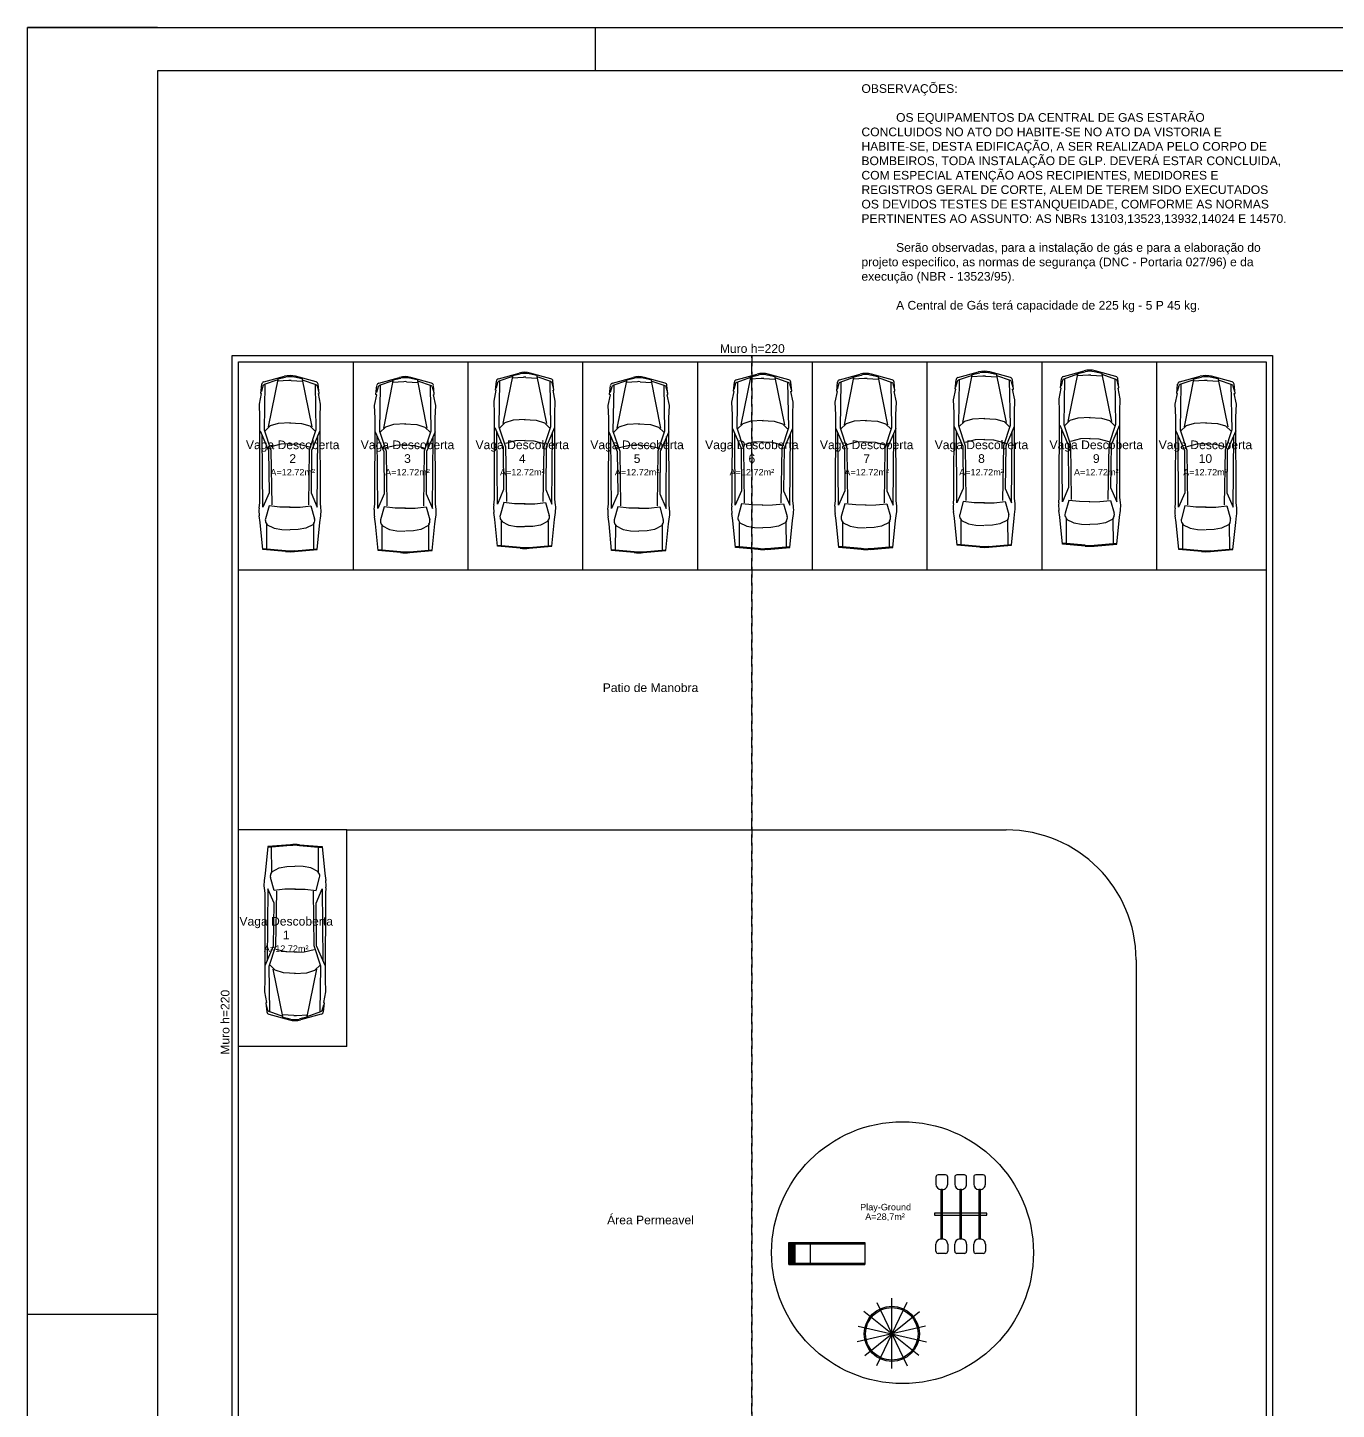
# Model space of a CAD drawing. Extents: x -120 to 1117, y 5 to 675.
# Drawn here: x 5 to 35.21, y 161.31 to 193.2 of the extents above; entities that cross this region are included whole.
import ezdxf
from ezdxf.enums import TextEntityAlignment as Align

# ---------------------------------------------------------------- set-up
doc = ezdxf.new("R2010")
doc.units = 0
doc.header["$MEASUREMENT"] = 0
doc.linetypes.add('HIDDEN', pattern=[0.375, 0.25, -0.125])
doc.layers.get('0').update_dxf_attribs({"linetype": 'CONTINUOUS'})
for name, color, linetype in [('carimbo', 4, 'CONTINUOUS'), ('LINVISTA', 4, 'CONTINUOUS'), ('moveis', 253, 'CONTINUOUS'), ('muro', 6, 'CONTINUOUS'), ('piso', 4, 'CONTINUOUS'), ('projecao', 4, 'HIDDEN'), ('texto', 7, 'CONTINUOUS')]:
    doc.layers.add(name, color=color, linetype=linetype)
doc.styles.get("Standard").update_dxf_attribs({"font": 'arial.ttf'})

# ---------------------------------------------------------------- blocks, each defined once
blk = doc.blocks.new('A1')
for p, q in [((30, 594), (0, 594)), ((131, 594), (131, 584)), ((30, 297), (0, 297))]:
    blk.add_line(p, q)
blk.add_lwpolyline([(841, 0), (0, 0), (0, 594), (841, 594)], close=True)
at = {"color": 2}
blk.add_lwpolyline([(831, 10), (831, 584), (30, 584), (30, 10), (831, 10)], dxfattribs=at)

msp = doc.modelspace()

# ---------------------------------------------------------------- linework, layer by layer
at = {"color": 253}
msp.add_lwpolyline([(9.719, 140.324), (9.719, 185.634), (33.739, 185.634), (33.739, 140.324)], close=True, dxfattribs=at)
at = {"layer": 'LINVISTA', "color": 253}
msp.add_circle((25.197, 164.929), 3.022, dxfattribs=at)
at = {"layer": 'moveis'}
for p, q in [((28.909, 185.148), (29.387, 185.279)), ((30.123, 185.148), (29.645, 185.279)), ((10.384, 184.759), (10.405, 184.97)), ((10.45, 185.023), (10.928, 185.154)), ((10.775, 185.073), (10.458, 184.963)), ((10.478, 184.965), (10.461, 183.916)), ((10.781, 185.116), (10.553, 183.986)), ((11.027, 185.054), (10.766, 185.038)), ((10.777, 185.095), (10.954, 185.133)), ((11.087, 185.054), (11.347, 185.038)), ((11.336, 185.095), (11.159, 185.133)), ((11.663, 185.023), (11.186, 185.154)), ((11.332, 185.116), (11.56, 183.986)), ((11.339, 185.073), (11.655, 184.963)), ((11.635, 184.965), (11.652, 183.916)), ((11.729, 184.759), (11.708, 184.97)), ((13.108, 184.997), (13.586, 185.128)), ((13.433, 185.048), (13.116, 184.938)), ((13.44, 185.091), (13.212, 183.96)), ((13.685, 185.029), (13.425, 185.013)), ((13.436, 185.07), (13.613, 185.108)), ((13.745, 185.029), (14.006, 185.013)), ((13.994, 185.07), (13.817, 185.108)), ((14.322, 184.997), (13.844, 185.128)), ((13.991, 185.091), (14.218, 183.96)), ((13.997, 185.048), (14.314, 184.938)), ((15.801, 184.834), (15.823, 185.045)), ((15.849, 185.01), (15.813, 184.877)), ((15.867, 185.098), (16.345, 185.229)), ((16.192, 185.148), (15.875, 185.038)), ((15.895, 185.04), (15.879, 183.991)), ((16.199, 185.191), (15.971, 184.061)), ((16.444, 185.129), (16.183, 185.113)), ((16.195, 185.17), (16.372, 185.208)), ((16.504, 185.129), (16.765, 185.113)), ((16.753, 185.17), (16.576, 185.208)), ((17.081, 185.098), (16.603, 185.229)), ((16.749, 185.191), (16.977, 184.061)), ((16.756, 185.148), (17.073, 185.038)), ((17.053, 185.04), (17.069, 183.991)), ((17.099, 185.01), (17.135, 184.877)), ((17.147, 184.834), (17.125, 185.045)), ((18.501, 184.997), (18.979, 185.128)), ((18.825, 185.048), (18.509, 184.938)), ((18.832, 185.091), (18.604, 183.96)), ((19.077, 185.029), (18.817, 185.013)), ((18.828, 185.07), (19.005, 185.108)), ((19.138, 185.029), (19.398, 185.013)), ((19.387, 185.07), (19.21, 185.108)), ((19.714, 184.997), (19.237, 185.128)), ((19.383, 185.091), (19.611, 183.96)), ((19.39, 185.048), (19.706, 184.938)), ((21.294, 184.809), (21.315, 185.02)), ((21.342, 184.985), (21.305, 184.852)), ((21.36, 185.073), (21.838, 185.204)), ((21.685, 185.123), (21.368, 185.013)), ((21.388, 185.015), (21.372, 183.966)), ((21.691, 185.166), (21.464, 184.036)), ((21.937, 185.104), (21.676, 185.088)), ((21.688, 185.145), (21.865, 185.183)), ((21.997, 185.104), (22.257, 185.088)), ((22.246, 185.145), (22.069, 185.183)), ((22.574, 185.073), (22.096, 185.204)), ((22.242, 185.166), (22.47, 184.036)), ((22.249, 185.123), (22.566, 185.013)), ((22.545, 185.015), (22.562, 183.966)), ((22.591, 184.985), (22.628, 184.852)), ((22.64, 184.809), (22.618, 185.02)), ((23.677, 184.809), (23.698, 185.02)), ((23.725, 184.985), (23.688, 184.852)), ((23.743, 185.073), (24.22, 185.204)), ((24.067, 185.123), (23.751, 185.013)), ((23.771, 185.015), (23.754, 183.966)), ((24.074, 185.166), (23.846, 184.036)), ((24.319, 185.104), (24.059, 185.088)), ((24.07, 185.145), (24.247, 185.183)), ((24.379, 185.104), (24.64, 185.088)), ((24.629, 185.145), (24.452, 185.183)), ((24.956, 185.073), (24.478, 185.204)), ((24.625, 185.166), (24.853, 184.036)), ((24.631, 185.123), (24.948, 185.013)), ((24.928, 185.015), (24.945, 183.966)), ((24.974, 184.985), (25.011, 184.852)), ((25.022, 184.809), (25.001, 185.02)), ((26.41, 184.859), (26.432, 185.07)), ((26.459, 185.035), (26.422, 184.902)), ((26.476, 185.123), (26.954, 185.254)), ((26.801, 185.173), (26.484, 185.063)), ((26.505, 185.065), (26.488, 184.016)), ((26.808, 185.216), (26.58, 184.086)), ((27.053, 185.154), (26.793, 185.138)), ((26.804, 185.195), (26.981, 185.233)), ((27.113, 185.154), (27.374, 185.138)), ((27.362, 185.195), (27.185, 185.233)), ((27.69, 185.123), (27.212, 185.254)), ((27.359, 185.216), (27.586, 184.086)), ((27.365, 185.173), (27.682, 185.063)), ((27.662, 185.065), (27.678, 184.016)), ((27.708, 185.035), (27.745, 184.902)), ((27.756, 184.859), (27.735, 185.07)), ((28.843, 184.884), (28.865, 185.095)), ((28.892, 185.061), (28.855, 184.927)), ((29.234, 185.199), (28.917, 185.088)), ((28.938, 185.09), (28.921, 184.041)), ((29.241, 185.241), (29.013, 184.111)), ((29.486, 185.179), (29.225, 185.163)), ((29.237, 185.22), (29.414, 185.258)), ((29.546, 185.179), (29.807, 185.163)), ((29.795, 185.22), (29.618, 185.258)), ((29.792, 185.241), (30.019, 184.111)), ((29.798, 185.199), (30.115, 185.088)), ((30.095, 185.09), (30.111, 184.041)), ((30.141, 185.061), (30.177, 184.927)), ((30.189, 184.884), (30.167, 185.095)), ((31.527, 184.759), (31.548, 184.97)), ((31.593, 185.023), (32.071, 185.154)), ((31.918, 185.073), (31.601, 184.963)), ((31.621, 184.965), (31.605, 183.916)), ((31.924, 185.116), (31.697, 183.986)), ((32.17, 185.054), (31.909, 185.038)), ((31.921, 185.095), (32.098, 185.133)), ((32.23, 185.054), (32.49, 185.038)), ((32.479, 185.095), (32.302, 185.133)), ((32.807, 185.023), (32.329, 185.154)), ((32.475, 185.116), (32.703, 183.986)), ((32.482, 185.073), (32.799, 184.963)), ((32.778, 184.965), (32.795, 183.916)), ((32.873, 184.759), (32.851, 184.97)), ((10.35, 184.507), (10.401, 184.754)), ((10.401, 184.754), (10.384, 184.759)), ((10.432, 184.935), (10.395, 184.802)), ((11.681, 184.935), (11.718, 184.802)), ((11.712, 184.754), (11.729, 184.759)), ((11.763, 184.507), (11.712, 184.754)), ((13.008, 184.481), (13.06, 184.729)), ((13.042, 184.733), (13.064, 184.945)), ((13.06, 184.729), (13.042, 184.733)), ((13.091, 184.91), (13.054, 184.777)), ((13.137, 184.94), (13.12, 183.89)), ((14.294, 184.94), (14.31, 183.89)), ((14.34, 184.91), (14.377, 184.777)), ((14.388, 184.733), (14.367, 184.945)), ((14.37, 184.729), (14.388, 184.733)), ((14.422, 184.481), (14.37, 184.729)), ((15.767, 184.582), (15.819, 184.83)), ((15.819, 184.83), (15.801, 184.834)), ((17.129, 184.83), (17.147, 184.834)), ((17.181, 184.582), (17.129, 184.83)), ((18.401, 184.481), (18.452, 184.729)), ((18.435, 184.733), (18.456, 184.945)), ((18.452, 184.729), (18.435, 184.733)), ((18.483, 184.91), (18.446, 184.777)), ((18.529, 184.94), (18.512, 183.89)), ((19.686, 184.94), (19.703, 183.89)), ((19.732, 184.91), (19.769, 184.777)), ((19.78, 184.733), (19.759, 184.945)), ((19.763, 184.729), (19.78, 184.733)), ((19.814, 184.481), (19.763, 184.729)), ((21.26, 184.557), (21.311, 184.804)), ((21.311, 184.804), (21.294, 184.809)), ((22.622, 184.804), (22.64, 184.809)), ((22.674, 184.557), (22.622, 184.804)), ((23.643, 184.557), (23.694, 184.804)), ((23.694, 184.804), (23.677, 184.809)), ((25.005, 184.804), (25.022, 184.809)), ((25.056, 184.557), (25.005, 184.804)), ((26.376, 184.607), (26.428, 184.855)), ((26.428, 184.855), (26.41, 184.859)), ((27.739, 184.855), (27.756, 184.859)), ((27.79, 184.607), (27.739, 184.855)), ((28.809, 184.632), (28.861, 184.88)), ((28.821, 184.339), (28.809, 184.632)), ((28.861, 184.88), (28.843, 184.884)), ((30.171, 184.88), (30.189, 184.884)), ((30.223, 184.632), (30.171, 184.88)), ((30.211, 184.339), (30.223, 184.632)), ((31.493, 184.507), (31.544, 184.754)), ((31.544, 184.754), (31.527, 184.759)), ((31.575, 184.935), (31.538, 184.802)), ((32.824, 184.935), (32.861, 184.802)), ((32.855, 184.754), (32.873, 184.759)), ((32.907, 184.507), (32.855, 184.754)), ((10.362, 184.214), (10.35, 184.507)), ((11.751, 184.214), (11.763, 184.507)), ((13.021, 184.189), (13.008, 184.481)), ((14.41, 184.189), (14.422, 184.481)), ((15.779, 184.289), (15.767, 184.582)), ((17.169, 184.289), (17.181, 184.582)), ((18.413, 184.189), (18.401, 184.481)), ((19.802, 184.189), (19.814, 184.481)), ((21.272, 184.264), (21.26, 184.557)), ((22.661, 184.264), (22.674, 184.557)), ((23.655, 184.264), (23.643, 184.557)), ((25.044, 184.264), (25.056, 184.557)), ((26.389, 184.314), (26.376, 184.607)), ((26.383, 182.34), (26.389, 184.314)), ((27.778, 184.314), (27.79, 184.607)), ((27.783, 182.34), (27.778, 184.314)), ((28.816, 182.365), (28.821, 184.339)), ((30.216, 182.365), (30.211, 184.339)), ((31.505, 184.214), (31.493, 184.507)), ((32.894, 184.214), (32.907, 184.507)), ((10.357, 182.24), (10.362, 184.214)), ((10.6, 184.007), (10.473, 183.884)), ((10.787, 184.065), (10.6, 184.007)), ((11.07, 184.081), (10.787, 184.065)), ((11.044, 184.081), (11.326, 184.065)), ((11.326, 184.065), (11.513, 184.007)), ((11.513, 184.007), (11.64, 183.884)), ((11.757, 182.24), (11.751, 184.214)), ((13.015, 182.214), (13.021, 184.189)), ((13.446, 184.04), (13.259, 183.982)), ((13.728, 184.056), (13.446, 184.04)), ((13.702, 184.056), (13.985, 184.04)), ((13.985, 184.04), (14.172, 183.982)), ((14.415, 182.214), (14.41, 184.189)), ((15.774, 182.315), (15.779, 184.289)), ((15.879, 183.991), (16.033, 183.522)), ((16.017, 184.082), (15.89, 183.959)), ((16.205, 184.141), (16.017, 184.082)), ((16.487, 184.156), (16.205, 184.141)), ((16.461, 184.156), (16.743, 184.141)), ((16.743, 184.141), (16.931, 184.082)), ((17.069, 183.991), (16.915, 183.522)), ((16.931, 184.082), (17.058, 183.959)), ((17.174, 182.315), (17.169, 184.289)), ((18.408, 182.214), (18.413, 184.189)), ((18.838, 184.04), (18.651, 183.982)), ((19.121, 184.056), (18.838, 184.04)), ((19.095, 184.056), (19.377, 184.04)), ((19.377, 184.04), (19.564, 183.982)), ((19.808, 182.214), (19.802, 184.189)), ((21.267, 182.29), (21.272, 184.264)), ((21.51, 184.057), (21.383, 183.934)), ((21.697, 184.116), (21.51, 184.057)), ((21.98, 184.131), (21.697, 184.116)), ((21.954, 184.131), (22.236, 184.116)), ((22.236, 184.116), (22.423, 184.057)), ((22.423, 184.057), (22.55, 183.934)), ((22.667, 182.29), (22.661, 184.264)), ((23.649, 182.29), (23.655, 184.264)), ((23.893, 184.057), (23.766, 183.934)), ((24.08, 184.116), (23.893, 184.057)), ((24.362, 184.131), (24.08, 184.116)), ((24.336, 184.131), (24.619, 184.116)), ((24.619, 184.116), (24.806, 184.057)), ((24.806, 184.057), (24.933, 183.934)), ((25.049, 182.29), (25.044, 184.264)), ((26.392, 183.997), (26.589, 183.545)), ((26.488, 184.016), (26.642, 183.547)), ((26.627, 184.107), (26.5, 183.984)), ((26.814, 184.166), (26.627, 184.107)), ((27.096, 184.181), (26.814, 184.166)), ((27.07, 184.181), (27.353, 184.166)), ((27.353, 184.166), (27.54, 184.107)), ((27.678, 184.016), (27.524, 183.547)), ((27.54, 184.107), (27.667, 183.984)), ((27.775, 183.997), (27.578, 183.545)), ((28.825, 184.022), (29.022, 183.57)), ((28.921, 184.041), (29.075, 183.572)), ((29.059, 184.132), (28.933, 184.009)), ((29.247, 184.191), (29.059, 184.132)), ((29.529, 184.206), (29.247, 184.191)), ((29.503, 184.206), (29.786, 184.191)), ((29.786, 184.191), (29.973, 184.132)), ((30.111, 184.041), (29.957, 183.572)), ((29.973, 184.132), (30.1, 184.009)), ((30.208, 184.022), (30.011, 183.57)), ((31.5, 182.24), (31.505, 184.214)), ((31.743, 184.007), (31.616, 183.884)), ((31.93, 184.065), (31.743, 184.007)), ((32.213, 184.081), (31.93, 184.065)), ((32.187, 184.081), (32.469, 184.065)), ((32.469, 184.065), (32.656, 184.007)), ((32.656, 184.007), (32.783, 183.884)), ((32.9, 182.24), (32.894, 184.214)), ((10.365, 183.897), (10.562, 183.444)), ((10.427, 182.131), (10.413, 183.787)), ((10.461, 183.916), (10.616, 183.447)), ((11.652, 183.916), (11.498, 183.447)), ((11.748, 183.897), (11.551, 183.444)), ((11.686, 182.131), (11.7, 183.787)), ((13.024, 183.872), (13.221, 183.419)), ((13.086, 182.106), (13.072, 183.762)), ((13.12, 183.89), (13.274, 183.422)), ((13.259, 183.982), (13.132, 183.859)), ((14.31, 183.89), (14.156, 183.422)), ((14.172, 183.982), (14.299, 183.859)), ((14.407, 183.872), (14.21, 183.419)), ((14.345, 182.106), (14.359, 183.762)), ((15.782, 183.972), (15.98, 183.52)), ((15.845, 182.206), (15.83, 183.862)), ((17.166, 183.972), (16.968, 183.52)), ((17.103, 182.206), (17.118, 183.862)), ((18.416, 183.872), (18.613, 183.419)), ((18.478, 182.106), (18.464, 183.762)), ((18.512, 183.89), (18.667, 183.422)), ((18.651, 183.982), (18.524, 183.859)), ((19.703, 183.89), (19.549, 183.422)), ((19.564, 183.982), (19.691, 183.859)), ((19.799, 183.872), (19.602, 183.419)), ((19.737, 182.106), (19.751, 183.762)), ((21.275, 183.947), (21.472, 183.495)), ((21.337, 182.181), (21.323, 183.837)), ((21.372, 183.966), (21.526, 183.497)), ((22.562, 183.966), (22.408, 183.497)), ((22.658, 183.947), (22.461, 183.495)), ((22.596, 182.181), (22.61, 183.837)), ((23.658, 183.947), (23.855, 183.495)), ((23.72, 182.181), (23.706, 183.837)), ((23.754, 183.966), (23.908, 183.497)), ((24.945, 183.966), (24.79, 183.497)), ((25.041, 183.947), (24.844, 183.495)), ((24.979, 182.181), (24.993, 183.837)), ((26.454, 182.231), (26.44, 183.887)), ((26.871, 183.686), (26.641, 183.625)), ((27.094, 183.695), (26.871, 183.686)), ((27.073, 183.695), (27.296, 183.686)), ((27.296, 183.686), (27.525, 183.625)), ((27.713, 182.231), (27.727, 183.887)), ((28.887, 182.256), (28.873, 183.912)), ((29.304, 183.711), (29.074, 183.65)), ((29.527, 183.72), (29.304, 183.711)), ((29.506, 183.72), (29.729, 183.711)), ((29.729, 183.711), (29.958, 183.65)), ((30.146, 182.256), (30.16, 183.912)), ((31.508, 183.897), (31.705, 183.444)), ((31.57, 182.131), (31.556, 183.787)), ((31.605, 183.916), (31.759, 183.447)), ((32.795, 183.916), (32.641, 183.447)), ((32.891, 183.897), (32.694, 183.444)), ((32.829, 182.131), (32.843, 183.787)), ((10.562, 183.444), (10.572, 182.463)), ((10.844, 183.586), (10.615, 183.525)), ((10.616, 183.447), (10.634, 182.186)), ((11.067, 183.594), (10.844, 183.586)), ((11.046, 183.594), (11.269, 183.586)), ((11.269, 183.586), (11.499, 183.525)), ((11.498, 183.447), (11.48, 182.186)), ((11.551, 183.444), (11.542, 182.463)), ((13.221, 183.419), (13.23, 182.438)), ((13.503, 183.56), (13.273, 183.5)), ((13.274, 183.422), (13.292, 182.161)), ((13.726, 183.569), (13.503, 183.56)), ((13.705, 183.569), (13.928, 183.56)), ((13.928, 183.56), (14.157, 183.5)), ((14.156, 183.422), (14.138, 182.161)), ((14.21, 183.419), (14.2, 182.438)), ((15.98, 183.52), (15.989, 182.538)), ((16.262, 183.661), (16.032, 183.6)), ((16.033, 183.522), (16.051, 182.262)), ((16.484, 183.67), (16.262, 183.661)), ((16.464, 183.67), (16.686, 183.661)), ((16.686, 183.661), (16.916, 183.6)), ((16.915, 183.522), (16.897, 182.262)), ((16.968, 183.52), (16.959, 182.538)), ((18.613, 183.419), (18.623, 182.438)), ((18.895, 183.56), (18.666, 183.5)), ((18.667, 183.422), (18.685, 182.161)), ((19.118, 183.569), (18.895, 183.56)), ((19.097, 183.569), (19.32, 183.56)), ((19.32, 183.56), (19.55, 183.5)), ((19.549, 183.422), (19.531, 182.161)), ((19.602, 183.419), (19.592, 182.438)), ((21.472, 183.495), (21.482, 182.513)), ((21.754, 183.636), (21.525, 183.575)), ((21.526, 183.497), (21.544, 182.236)), ((21.977, 183.645), (21.754, 183.636)), ((21.956, 183.645), (22.179, 183.636)), ((22.179, 183.636), (22.409, 183.575)), ((22.408, 183.497), (22.39, 182.236)), ((22.461, 183.495), (22.452, 182.513)), ((23.855, 183.495), (23.864, 182.513)), ((24.137, 183.636), (23.907, 183.575)), ((23.908, 183.497), (23.926, 182.236)), ((24.36, 183.645), (24.137, 183.636)), ((24.339, 183.645), (24.562, 183.636)), ((24.562, 183.636), (24.791, 183.575)), ((24.79, 183.497), (24.772, 182.236)), ((24.844, 183.495), (24.834, 182.513)), ((26.589, 183.545), (26.598, 182.563)), ((26.642, 183.547), (26.66, 182.287)), ((27.524, 183.547), (27.506, 182.287)), ((27.578, 183.545), (27.568, 182.563)), ((29.022, 183.57), (29.031, 182.588)), ((29.075, 183.572), (29.093, 182.312)), ((29.957, 183.572), (29.939, 182.312)), ((30.011, 183.57), (30.001, 182.588)), ((31.705, 183.444), (31.715, 182.463)), ((31.987, 183.586), (31.758, 183.525)), ((31.759, 183.447), (31.777, 182.186)), ((32.21, 183.594), (31.987, 183.586)), ((32.189, 183.594), (32.412, 183.586)), ((32.412, 183.586), (32.642, 183.525)), ((32.641, 183.447), (32.623, 182.186)), ((32.694, 183.444), (32.685, 182.463)), ((10.572, 182.463), (10.427, 182.131)), ((11.542, 182.463), (11.686, 182.131)), ((13.23, 182.438), (13.086, 182.106)), ((14.2, 182.438), (14.345, 182.106)), ((15.989, 182.538), (15.845, 182.206)), ((16.959, 182.538), (17.103, 182.206)), ((18.623, 182.438), (18.478, 182.106)), ((19.592, 182.438), (19.737, 182.106)), ((21.482, 182.513), (21.337, 182.181)), ((22.452, 182.513), (22.596, 182.181)), ((23.864, 182.513), (23.72, 182.181)), ((24.834, 182.513), (24.979, 182.181)), ((26.598, 182.563), (26.454, 182.231)), ((27.568, 182.563), (27.713, 182.231)), ((29.031, 182.588), (28.887, 182.256)), ((30.001, 182.588), (30.146, 182.256)), ((31.715, 182.463), (31.57, 182.131)), ((32.685, 182.463), (32.829, 182.131)), ((10.344, 182.108), (10.357, 182.24)), ((10.573, 182.164), (10.49, 181.866)), ((10.825, 182.136), (10.573, 182.164)), ((11.064, 182.133), (10.825, 182.136)), ((11.049, 182.133), (11.288, 182.136)), ((11.288, 182.136), (11.54, 182.164)), ((11.54, 182.164), (11.623, 181.866)), ((11.77, 182.108), (11.757, 182.24)), ((13.002, 182.083), (13.015, 182.214)), ((13.231, 182.139), (13.149, 181.841)), ((13.484, 182.111), (13.231, 182.139)), ((13.723, 182.108), (13.484, 182.111)), ((13.707, 182.108), (13.947, 182.111)), ((13.947, 182.111), (14.199, 182.139)), ((14.199, 182.139), (14.282, 181.841)), ((14.428, 182.083), (14.415, 182.214)), ((15.761, 182.183), (15.774, 182.315)), ((15.99, 182.239), (15.908, 181.941)), ((16.242, 182.212), (15.99, 182.239)), ((16.482, 182.209), (16.242, 182.212)), ((16.466, 182.209), (16.706, 182.212)), ((16.706, 182.212), (16.958, 182.239)), ((16.958, 182.239), (17.04, 181.941)), ((17.187, 182.183), (17.174, 182.315)), ((18.395, 182.083), (18.408, 182.214)), ((18.624, 182.139), (18.541, 181.841)), ((18.876, 182.111), (18.624, 182.139)), ((19.115, 182.108), (18.876, 182.111)), ((19.1, 182.108), (19.339, 182.111)), ((19.339, 182.111), (19.591, 182.139)), ((19.591, 182.139), (19.674, 181.841)), ((19.821, 182.083), (19.808, 182.214)), ((21.254, 182.158), (21.267, 182.29)), ((21.483, 182.214), (21.4, 181.916)), ((21.735, 182.186), (21.483, 182.214)), ((21.975, 182.183), (21.735, 182.186)), ((21.959, 182.183), (22.198, 182.186)), ((22.198, 182.186), (22.451, 182.214)), ((22.451, 182.214), (22.533, 181.916)), ((22.68, 182.158), (22.667, 182.29)), ((23.636, 182.158), (23.649, 182.29)), ((23.866, 182.214), (23.783, 181.916)), ((24.118, 182.186), (23.866, 182.214)), ((24.357, 182.183), (24.118, 182.186)), ((24.342, 182.183), (24.581, 182.186)), ((24.581, 182.186), (24.833, 182.214)), ((24.833, 182.214), (24.916, 181.916)), ((25.062, 182.158), (25.049, 182.29)), ((26.37, 182.208), (26.383, 182.34)), ((26.599, 182.264), (26.517, 181.966)), ((26.852, 182.237), (26.599, 182.264)), ((27.091, 182.234), (26.852, 182.237)), ((27.075, 182.234), (27.315, 182.237)), ((27.315, 182.237), (27.567, 182.264)), ((27.567, 182.264), (27.65, 181.966)), ((27.796, 182.208), (27.783, 182.34)), ((28.803, 182.234), (28.816, 182.365)), ((29.032, 182.289), (28.95, 181.992)), ((29.284, 182.262), (29.032, 182.289)), ((29.524, 182.259), (29.284, 182.262)), ((29.508, 182.259), (29.748, 182.262)), ((29.748, 182.262), (30, 182.289)), ((30, 182.289), (30.083, 181.992)), ((30.229, 182.234), (30.216, 182.365)), ((31.487, 182.108), (31.5, 182.24)), ((31.716, 182.164), (31.633, 181.866)), ((31.968, 182.136), (31.716, 182.164)), ((32.208, 182.133), (31.968, 182.136)), ((32.192, 182.133), (32.431, 182.136)), ((32.431, 182.136), (32.684, 182.164)), ((32.684, 182.164), (32.766, 181.866)), ((32.913, 182.108), (32.9, 182.24)), ((10.37, 181.777), (10.347, 181.934)), ((10.431, 181.155), (10.37, 181.777)), ((10.506, 181.766), (10.533, 181.725)), ((11.607, 181.766), (11.58, 181.725)), ((11.682, 181.155), (11.744, 181.777)), ((11.744, 181.777), (11.766, 181.934)), ((13.028, 181.752), (13.006, 181.909)), ((14.402, 181.752), (14.424, 181.909)), ((15.787, 181.852), (15.765, 182.009)), ((15.849, 181.231), (15.787, 181.852)), ((15.924, 181.841), (15.951, 181.8)), ((15.935, 181.808), (15.933, 181.245)), ((15.935, 181.808), (16.111, 181.721)), ((17.013, 181.808), (16.837, 181.721)), ((17.024, 181.841), (16.997, 181.8)), ((17.013, 181.808), (17.015, 181.245)), ((17.099, 181.231), (17.161, 181.852)), ((17.161, 181.852), (17.183, 182.009)), ((18.421, 181.752), (18.398, 181.909)), ((19.795, 181.752), (19.817, 181.909)), ((21.28, 181.827), (21.258, 181.984)), ((21.341, 181.205), (21.28, 181.827)), ((21.416, 181.816), (21.444, 181.775)), ((21.427, 181.783), (21.425, 181.22)), ((21.427, 181.783), (21.604, 181.696)), ((22.506, 181.783), (22.33, 181.696)), ((22.517, 181.816), (22.49, 181.775)), ((22.506, 181.783), (22.508, 181.22)), ((22.592, 181.205), (22.654, 181.827)), ((22.654, 181.827), (22.676, 181.984)), ((23.662, 181.827), (23.64, 181.984)), ((23.724, 181.205), (23.662, 181.827)), ((23.799, 181.816), (23.826, 181.775)), ((23.81, 181.783), (23.808, 181.22)), ((23.81, 181.783), (23.986, 181.696)), ((24.889, 181.783), (24.713, 181.696)), ((24.9, 181.816), (24.873, 181.775)), ((24.889, 181.783), (24.891, 181.22)), ((24.975, 181.205), (25.036, 181.827)), ((25.036, 181.827), (25.059, 181.984)), ((26.396, 181.877), (26.374, 182.034)), ((26.458, 181.256), (26.396, 181.877)), ((26.533, 181.866), (26.56, 181.825)), ((26.544, 181.833), (26.542, 181.27)), ((26.544, 181.833), (26.72, 181.746)), ((27.623, 181.833), (27.446, 181.746)), ((27.634, 181.866), (27.606, 181.825)), ((27.623, 181.833), (27.625, 181.27)), ((27.709, 181.256), (27.77, 181.877)), ((27.77, 181.877), (27.792, 182.034)), ((28.829, 181.903), (28.807, 182.059)), ((28.891, 181.281), (28.829, 181.903)), ((28.966, 181.891), (28.993, 181.851)), ((28.977, 181.859), (28.975, 181.296)), ((28.977, 181.859), (29.153, 181.771)), ((29.153, 181.771), (29.325, 181.741)), ((29.879, 181.771), (29.707, 181.741)), ((30.055, 181.859), (29.879, 181.771)), ((30.067, 181.891), (30.039, 181.851)), ((30.055, 181.859), (30.058, 181.296)), ((30.142, 181.281), (30.203, 181.903)), ((30.203, 181.903), (30.225, 182.059)), ((31.513, 181.777), (31.491, 181.934)), ((31.574, 181.155), (31.513, 181.777)), ((31.649, 181.766), (31.677, 181.725)), ((32.75, 181.766), (32.723, 181.725)), ((32.825, 181.155), (32.887, 181.777)), ((32.887, 181.777), (32.909, 181.934)), ((10.517, 181.733), (10.515, 181.17)), ((10.517, 181.733), (10.693, 181.646)), ((10.693, 181.646), (10.866, 181.616)), ((10.866, 181.616), (11.051, 181.608)), ((11.247, 181.616), (11.062, 181.608)), ((11.42, 181.646), (11.247, 181.616)), ((11.596, 181.733), (11.42, 181.646)), ((11.596, 181.733), (11.598, 181.17)), ((13.09, 181.13), (13.028, 181.752)), ((13.165, 181.741), (13.192, 181.7)), ((13.176, 181.708), (13.174, 181.145)), ((13.176, 181.708), (13.352, 181.62)), ((13.352, 181.62), (13.524, 181.591)), ((13.524, 181.591), (13.709, 181.583)), ((13.906, 181.591), (13.721, 181.583)), ((14.078, 181.62), (13.906, 181.591)), ((14.255, 181.708), (14.078, 181.62)), ((14.266, 181.741), (14.238, 181.7)), ((14.255, 181.708), (14.257, 181.145)), ((14.341, 181.13), (14.402, 181.752)), ((16.111, 181.721), (16.283, 181.691)), ((16.283, 181.691), (16.468, 181.684)), ((16.665, 181.691), (16.48, 181.684)), ((16.837, 181.721), (16.665, 181.691)), ((18.482, 181.13), (18.421, 181.752)), ((18.557, 181.741), (18.584, 181.7)), ((18.568, 181.708), (18.566, 181.145)), ((18.568, 181.708), (18.744, 181.62)), ((18.744, 181.62), (18.917, 181.591)), ((18.917, 181.591), (19.102, 181.583)), ((19.298, 181.591), (19.113, 181.583)), ((19.471, 181.62), (19.298, 181.591)), ((19.647, 181.708), (19.471, 181.62)), ((19.658, 181.741), (19.631, 181.7)), ((19.647, 181.708), (19.649, 181.145)), ((19.733, 181.13), (19.795, 181.752)), ((21.604, 181.696), (21.776, 181.666)), ((21.776, 181.666), (21.961, 181.658)), ((22.158, 181.666), (21.973, 181.658)), ((22.33, 181.696), (22.158, 181.666)), ((23.986, 181.696), (24.159, 181.666)), ((24.159, 181.666), (24.344, 181.658)), ((24.54, 181.666), (24.355, 181.658)), ((24.713, 181.696), (24.54, 181.666)), ((26.72, 181.746), (26.892, 181.716)), ((26.892, 181.716), (27.077, 181.709)), ((27.274, 181.716), (27.089, 181.709)), ((27.446, 181.746), (27.274, 181.716)), ((29.325, 181.741), (29.51, 181.734)), ((29.707, 181.741), (29.522, 181.734)), ((31.66, 181.733), (31.658, 181.17)), ((31.66, 181.733), (31.837, 181.646)), ((31.837, 181.646), (32.009, 181.616)), ((32.009, 181.616), (32.194, 181.608)), ((32.391, 181.616), (32.206, 181.608)), ((32.563, 181.646), (32.391, 181.616)), ((32.739, 181.733), (32.563, 181.646)), ((32.739, 181.733), (32.741, 181.17)), ((10.952, 181.11), (10.431, 181.155)), ((10.952, 181.129), (10.432, 181.174)), ((11.162, 181.129), (11.681, 181.174)), ((11.162, 181.11), (11.682, 181.155)), ((13.61, 181.085), (13.09, 181.13)), ((13.61, 181.104), (13.091, 181.149)), ((13.82, 181.104), (14.34, 181.149)), ((13.82, 181.085), (14.341, 181.13)), ((16.369, 181.186), (15.849, 181.231)), ((16.369, 181.204), (15.85, 181.249)), ((16.579, 181.204), (17.098, 181.249)), ((16.579, 181.186), (17.099, 181.231)), ((19.002, 181.085), (18.482, 181.13)), ((19.002, 181.104), (18.483, 181.149)), ((19.213, 181.104), (19.732, 181.149)), ((19.213, 181.085), (19.733, 181.13)), ((21.862, 181.16), (21.341, 181.205)), ((21.862, 181.179), (21.342, 181.224)), ((22.072, 181.179), (22.591, 181.224)), ((22.072, 181.16), (22.592, 181.205)), ((24.244, 181.16), (23.724, 181.205)), ((24.244, 181.179), (23.725, 181.224)), ((24.454, 181.179), (24.974, 181.224)), ((24.454, 181.16), (24.975, 181.205)), ((26.978, 181.211), (26.458, 181.256)), ((26.978, 181.229), (26.459, 181.274)), ((27.188, 181.229), (27.708, 181.274)), ((27.188, 181.211), (27.709, 181.256)), ((29.411, 181.236), (28.891, 181.281)), ((29.411, 181.255), (28.892, 181.3)), ((29.621, 181.255), (30.141, 181.3)), ((29.621, 181.236), (30.142, 181.281)), ((32.095, 181.11), (31.574, 181.155)), ((32.095, 181.129), (31.575, 181.174)), ((32.305, 181.129), (32.824, 181.174)), ((32.305, 181.11), (32.825, 181.155)), ((10.548, 174.299), (10.486, 173.677)), ((11.068, 174.344), (10.548, 174.299)), ((11.068, 174.325), (10.549, 174.28)), ((10.634, 173.721), (10.632, 174.284)), ((11.278, 174.344), (11.798, 174.299)), ((11.278, 174.325), (11.797, 174.28)), ((11.712, 173.721), (11.714, 174.284)), ((11.798, 174.299), (11.86, 173.677)), ((10.634, 173.721), (10.81, 173.809)), ((10.81, 173.809), (10.982, 173.839)), ((10.982, 173.839), (11.167, 173.846)), ((11.364, 173.839), (11.179, 173.846)), ((11.536, 173.809), (11.364, 173.839)), ((11.712, 173.721), (11.536, 173.809)), ((10.486, 173.677), (10.464, 173.521)), ((10.689, 173.29), (10.607, 173.588)), ((10.623, 173.689), (10.65, 173.729)), ((11.657, 173.29), (11.739, 173.588)), ((11.723, 173.689), (11.696, 173.729)), ((11.86, 173.677), (11.882, 173.521)), ((10.46, 173.346), (10.473, 173.215)), ((10.473, 173.215), (10.478, 171.241)), ((10.544, 173.324), (10.529, 171.667)), ((10.688, 172.992), (10.544, 173.324)), ((10.941, 173.318), (10.689, 173.29)), ((10.732, 172.007), (10.75, 173.268)), ((11.181, 173.321), (10.941, 173.318)), ((11.165, 173.321), (11.405, 173.318)), ((11.405, 173.318), (11.657, 173.29)), ((11.614, 172.007), (11.596, 173.268)), ((11.658, 172.992), (11.802, 173.324)), ((11.802, 173.324), (11.817, 171.667)), ((11.873, 173.215), (11.868, 171.241)), ((11.886, 173.346), (11.873, 173.215)), ((10.679, 172.01), (10.688, 172.992)), ((11.667, 172.01), (11.658, 172.992)), ((10.481, 171.557), (10.679, 172.01)), ((10.578, 171.539), (10.732, 172.007)), ((10.961, 171.869), (10.731, 171.929)), ((11.385, 171.869), (11.615, 171.929)), ((11.768, 171.539), (11.614, 172.007)), ((11.865, 171.557), (11.667, 172.01)), ((10.716, 171.448), (10.589, 171.57)), ((11.183, 171.86), (10.961, 171.869)), ((11.163, 171.86), (11.385, 171.869)), ((11.63, 171.448), (11.757, 171.57)), ((10.478, 171.241), (10.466, 170.948)), ((10.594, 170.49), (10.578, 171.539)), ((10.898, 170.339), (10.67, 171.469)), ((10.904, 171.389), (10.716, 171.448)), ((11.186, 171.373), (10.904, 171.389)), ((11.16, 171.373), (11.442, 171.389)), ((11.442, 171.389), (11.63, 171.448)), ((11.448, 170.339), (11.676, 171.469)), ((11.752, 170.49), (11.768, 171.539)), ((11.868, 171.241), (11.88, 170.948)), ((10.466, 170.948), (10.518, 170.7)), ((11.88, 170.948), (11.828, 170.7)), ((10.518, 170.7), (10.5, 170.696)), ((10.5, 170.696), (10.522, 170.485)), ((10.548, 170.519), (10.512, 170.652)), ((11.798, 170.519), (11.834, 170.652)), ((11.846, 170.696), (11.824, 170.485)), ((11.828, 170.7), (11.846, 170.696)), ((10.566, 170.432), (11.044, 170.301)), ((10.891, 170.381), (10.574, 170.492)), ((11.143, 170.4), (10.882, 170.416)), ((10.894, 170.36), (11.071, 170.322)), ((11.203, 170.4), (11.464, 170.416)), ((11.452, 170.36), (11.275, 170.322)), ((11.78, 170.432), (11.302, 170.301)), ((11.455, 170.381), (11.772, 170.492)), ((22.571, 165.163), (24.33, 165.163)), ((22.571, 164.653), (22.571, 165.163)), ((22.571, 165.133), (24.33, 165.133)), ((22.601, 164.683), (22.601, 165.133)), ((22.631, 164.683), (22.631, 165.133)), ((22.661, 164.683), (22.661, 165.133)), ((22.691, 164.683), (22.691, 165.133)), ((22.721, 164.653), (22.721, 165.163)), ((23.071, 164.653), (23.071, 165.163)), ((24.33, 165.163), (24.33, 164.653)), ((22.571, 164.683), (24.33, 164.683)), ((22.571, 164.653), (24.33, 164.653)), ((25.296, 163.776), (24.592, 162.314)), ((24.602, 163.776), (25.306, 162.314)), ((24.949, 162.257), (24.949, 163.878)), ((25.574, 162.557), (24.306, 163.569)), ((24.324, 162.557), (25.592, 163.569)), ((25.728, 163.233), (24.147, 162.873)), ((24.17, 163.233), (25.751, 162.873))]:
    msp.add_line(p, q, dxfattribs=at)
for points in [[(25.967, 166.672), (25.967, 166.508)], [(26.189, 166.722), (26.017, 166.722)], [(26.239, 166.508), (26.239, 166.672)], [(26.403, 166.672), (26.403, 166.508)], [(26.625, 166.722), (26.453, 166.722)], [(26.675, 166.508), (26.675, 166.672)], [(26.839, 166.672), (26.839, 166.508)], [(27.06, 166.722), (26.889, 166.722)], [(27.11, 166.508), (27.11, 166.672)], [(26.087, 166.388), (26.119, 166.388)], [(26.523, 166.388), (26.555, 166.388)], [(26.959, 166.388), (26.99, 166.388)], [(26.087, 165.245), (26.119, 165.245)], [(26.523, 165.245), (26.555, 165.245)], [(26.959, 165.245), (26.99, 165.245)], [(25.967, 164.962), (25.967, 165.125)], [(26.189, 164.912), (26.017, 164.912)], [(26.239, 165.125), (26.239, 164.962)], [(26.403, 164.962), (26.403, 165.125)], [(26.625, 164.912), (26.453, 164.912)], [(26.675, 165.125), (26.675, 164.962)], [(26.839, 164.962), (26.839, 165.125)], [(27.06, 164.912), (26.889, 164.912)], [(27.11, 165.125), (27.11, 164.962)]]:
    msp.add_lwpolyline(points, dxfattribs=at)
for points in [[(26.123, 166.388), (26.083, 166.388), (26.083, 165.245), (26.123, 165.245), (26.123, 166.388)], [(26.559, 166.388), (26.519, 166.388), (26.519, 165.245), (26.559, 165.245), (26.559, 166.388)], [(26.995, 166.388), (26.955, 166.388), (26.955, 165.245), (26.995, 165.245), (26.995, 166.388)], [(27.145, 165.837), (25.933, 165.837), (25.933, 165.797), (27.145, 165.797), (27.145, 165.837)]]:
    msp.add_lwpolyline(points, close=True, dxfattribs=at)
for radius in [0.636, 0.606]:
    msp.add_circle((24.949, 163.056), radius, dxfattribs=at)
for centre, radius, start, end in [((27.083, 184.784), 0.488, 74.6615, 105.3385), ((29.516, 184.809), 0.488, 74.6615, 105.3385), ((29.516, 184.781), 0.488, 77.9052, 102.0948), ((10.466, 184.964), 0.061, 105.3385, 174.1898), ((10.471, 184.924), 0.0406, 109.2106, 164.5138), ((11.057, 184.683), 0.488, 74.6615, 105.3385), ((11.057, 184.656), 0.488, 77.9052, 102.0948), ((11.057, 184.567), 0.488, 86.4735, 93.5265), ((11.642, 184.924), 0.0406, 15.4862, 70.7894), ((11.647, 184.964), 0.061, 5.8102, 74.6615), ((13.124, 184.939), 0.061, 105.3385, 174.1898), ((13.715, 184.658), 0.488, 74.6615, 105.3385), ((13.715, 184.631), 0.488, 77.9052, 102.0948), ((13.715, 184.542), 0.488, 86.4735, 93.5265), ((14.306, 184.939), 0.061, 5.8102, 74.6615), ((15.883, 185.039), 0.061, 105.3385, 174.1898), ((15.889, 185), 0.0406, 109.2106, 164.5138), ((16.474, 184.759), 0.488, 74.6615, 105.3385), ((16.474, 184.731), 0.488, 77.9052, 102.0948), ((16.474, 184.643), 0.488, 86.4735, 93.5265), ((17.059, 185), 0.0406, 15.4862, 70.7894), ((17.065, 185.039), 0.061, 5.8102, 74.6615), ((18.517, 184.939), 0.061, 105.3385, 174.1898), ((19.108, 184.658), 0.488, 74.6615, 105.3385), ((19.108, 184.631), 0.488, 77.9052, 102.0948), ((19.108, 184.542), 0.488, 86.4735, 93.5265), ((19.698, 184.939), 0.061, 5.8102, 74.6615), ((21.376, 185.014), 0.061, 105.3385, 174.1898), ((21.381, 184.974), 0.0406, 109.2106, 164.5138), ((21.967, 184.733), 0.488, 74.6615, 105.3385), ((21.967, 184.706), 0.488, 77.9052, 102.0948), ((21.967, 184.617), 0.488, 86.4735, 93.5265), ((22.552, 184.974), 0.0406, 15.4862, 70.7894), ((22.557, 185.014), 0.061, 5.8102, 74.6615), ((23.759, 185.014), 0.061, 105.3385, 174.1898), ((23.764, 184.974), 0.0406, 109.2106, 164.5138), ((24.349, 184.733), 0.488, 74.6615, 105.3385), ((24.349, 184.706), 0.488, 77.9052, 102.0948), ((24.349, 184.617), 0.488, 86.4735, 93.5265), ((24.935, 184.974), 0.0406, 15.4862, 70.7894), ((24.94, 185.014), 0.061, 5.8102, 74.6615), ((26.492, 185.064), 0.061, 105.3385, 174.1898), ((26.498, 185.025), 0.0406, 109.2106, 164.5138), ((27.083, 184.756), 0.488, 77.9052, 102.0948), ((27.083, 184.668), 0.488, 86.4735, 93.5265), ((27.669, 185.025), 0.0406, 15.4862, 70.7894), ((27.674, 185.064), 0.061, 5.8102, 74.6615), ((28.925, 185.089), 0.061, 105.3385, 174.1898), ((28.931, 185.05), 0.0406, 109.2106, 164.5138), ((29.516, 184.693), 0.488, 86.4735, 93.5265), ((30.101, 185.05), 0.0406, 15.4862, 70.7894), ((30.107, 185.089), 0.061, 5.8102, 74.6615), ((31.609, 184.964), 0.061, 105.3385, 174.1898), ((31.614, 184.924), 0.0406, 109.2106, 164.5138), ((32.2, 184.683), 0.488, 74.6615, 105.3385), ((32.2, 184.656), 0.488, 77.9052, 102.0948), ((32.2, 184.567), 0.488, 86.4735, 93.5265), ((32.785, 184.924), 0.0406, 15.4862, 70.7894), ((32.79, 184.964), 0.061, 5.8102, 74.6615), ((13.13, 184.899), 0.0406, 109.2106, 164.5138), ((14.3, 184.899), 0.0406, 15.4862, 70.7894), ((18.522, 184.899), 0.0406, 109.2106, 164.5138), ((19.693, 184.899), 0.0406, 15.4862, 70.7894), ((11.072, 182.036), 0.732, 174.3743, 188.0716), ((11.042, 182.036), 0.732, 351.9284, 5.6257), ((13.73, 182.011), 0.732, 174.3743, 188.0716), ((13.7, 182.011), 0.732, 351.9284, 5.6257), ((16.489, 182.112), 0.732, 174.3743, 188.0716), ((16.459, 182.112), 0.732, 351.9284, 5.6257), ((19.123, 182.011), 0.732, 174.3743, 188.0716), ((19.092, 182.011), 0.732, 351.9284, 5.6257), ((21.982, 182.087), 0.732, 174.3743, 188.0716), ((21.952, 182.087), 0.732, 351.9284, 5.6257), ((24.364, 182.087), 0.732, 174.3743, 188.0716), ((24.334, 182.087), 0.732, 351.9284, 5.6257), ((27.098, 182.137), 0.732, 174.3743, 188.0716), ((27.068, 182.137), 0.732, 351.9284, 5.6257), ((29.531, 182.162), 0.732, 174.3743, 188.0716), ((29.501, 182.162), 0.732, 351.9284, 5.6257), ((32.215, 182.036), 0.732, 174.3743, 188.0716), ((32.185, 182.036), 0.732, 351.9284, 5.6257), ((10.608, 181.834), 0.122, 164.4694, 213.736), ((11.506, 181.834), 0.122, 326.2641, 15.5306), ((13.266, 181.808), 0.122, 164.4694, 213.736), ((14.164, 181.808), 0.122, 326.2641, 15.5306), ((16.025, 181.909), 0.122, 164.4694, 213.736), ((16.923, 181.909), 0.122, 326.2641, 15.5306), ((18.659, 181.808), 0.122, 164.4694, 213.736), ((19.557, 181.808), 0.122, 326.2641, 15.5306), ((21.518, 181.884), 0.122, 164.4694, 213.736), ((22.416, 181.884), 0.122, 326.2641, 15.5306), ((23.9, 181.884), 0.122, 164.4694, 213.736), ((24.798, 181.884), 0.122, 326.2641, 15.5306), ((26.634, 181.934), 0.122, 164.4694, 213.736), ((27.532, 181.934), 0.122, 326.2641, 15.5306), ((29.067, 181.959), 0.122, 164.4694, 213.736), ((29.965, 181.959), 0.122, 326.2641, 15.5306), ((31.751, 181.834), 0.122, 164.4694, 213.736), ((32.649, 181.834), 0.122, 326.2641, 15.5306), ((11.057, 182.344), 1.219, 265.0592, 274.9408), ((16.474, 182.419), 1.219, 265.0592, 274.9408), ((16.474, 182.4), 1.219, 265.0592, 274.9408), ((21.967, 182.394), 1.219, 265.0592, 274.9408), ((21.967, 182.375), 1.219, 265.0592, 274.9408), ((24.349, 182.394), 1.219, 265.0592, 274.9408), ((24.349, 182.375), 1.219, 265.0592, 274.9408), ((27.083, 182.444), 1.219, 265.0592, 274.9408), ((27.083, 182.425), 1.219, 265.0592, 274.9408), ((29.516, 182.469), 1.219, 265.0592, 274.9408), ((29.516, 182.45), 1.219, 265.0592, 274.9408), ((32.2, 182.344), 1.219, 265.0592, 274.9408), ((11.057, 182.325), 1.219, 265.0592, 274.9408), ((13.715, 182.319), 1.219, 265.0592, 274.9408), ((13.715, 182.3), 1.219, 265.0592, 274.9408), ((19.108, 182.319), 1.219, 265.0592, 274.9408), ((19.108, 182.3), 1.219, 265.0592, 274.9408), ((32.2, 182.325), 1.219, 265.0592, 274.9408), ((11.173, 173.129), 1.219, 85.0592, 94.9408), ((11.173, 173.111), 1.219, 85.0592, 94.9408), ((11.188, 173.418), 0.732, 171.9284, 185.6257), ((10.724, 173.621), 0.122, 146.2641, 195.5306), ((11.622, 173.621), 0.122, 344.4694, 33.736), ((11.158, 173.418), 0.732, 354.3743, 8.0716), ((10.582, 170.491), 0.061, 185.8102, 254.6615), ((10.588, 170.53), 0.0406, 195.4862, 250.7894), ((11.173, 170.771), 0.488, 254.6615, 285.3385), ((11.173, 170.798), 0.488, 257.9052, 282.0948), ((11.173, 170.887), 0.488, 266.4735, 273.5265), ((11.758, 170.53), 0.0406, 289.2106, 344.5138), ((11.764, 170.491), 0.061, 285.3385, 354.1898), ((26.017, 166.672), 0.05, 90, 180), ((26.087, 166.508), 0.12, 180, 270), ((26.119, 166.508), 0.12, 269.9942, 0.0117), ((26.189, 166.672), 0.05, 0, 90), ((26.453, 166.672), 0.05, 90, 180), ((26.523, 166.508), 0.12, 180, 270), ((26.555, 166.508), 0.12, 269.9942, 0.0117), ((26.625, 166.672), 0.05, 0, 90), ((26.889, 166.672), 0.05, 90, 180), ((26.959, 166.508), 0.12, 180, 270), ((26.99, 166.508), 0.12, 269.9942, 0.0117), ((27.06, 166.672), 0.05, 0, 90), ((26.087, 165.125), 0.12, 90, 180), ((26.119, 165.125), 0.12, 359.9883, 90.0059), ((26.523, 165.125), 0.12, 90, 180), ((26.555, 165.125), 0.12, 359.9883, 90.0059), ((26.959, 165.125), 0.12, 90, 180), ((26.99, 165.125), 0.12, 359.9883, 90.0059), ((26.017, 164.962), 0.05, 180, 270), ((26.189, 164.962), 0.05, 270, 0), ((26.453, 164.962), 0.05, 180, 270), ((26.625, 164.962), 0.05, 270, 0), ((26.889, 164.962), 0.05, 180, 270), ((27.06, 164.962), 0.05, 270, 0)]:
    msp.add_arc(centre, radius, start, end, dxfattribs=at)
at = {"layer": 'muro', "color": 253}
for p, q in [((9.719, 185.634), (33.739, 185.634)), ((9.719, 160.404), (9.719, 185.634)), ((33.739, 185.634), (33.739, 140.324)), ((9.869, 185.484), (33.589, 185.484)), ((9.869, 160.404), (9.869, 185.484)), ((33.589, 185.484), (33.589, 140.324))]:
    msp.add_line(p, q, dxfattribs=at)
at = {"layer": 'piso', "color": 253}
for p, q in [((12.519, 180.684), (12.519, 185.484)), ((15.169, 180.684), (15.169, 185.484)), ((17.819, 180.684), (17.819, 185.484)), ((20.469, 180.684), (20.469, 185.484)), ((23.119, 180.684), (23.119, 185.484)), ((25.769, 180.684), (25.769, 185.484)), ((28.419, 180.684), (28.419, 185.484)), ((31.069, 180.684), (31.069, 185.484)), ((9.869, 180.684), (33.589, 180.684)), ((12.369, 174.684), (9.869, 174.684)), ((12.369, 169.684), (12.369, 174.684)), ((12.369, 174.684), (27.589, 174.684)), ((30.589, 171.684), (30.589, 140.324)), ((12.369, 169.684), (9.869, 169.684))]:
    msp.add_line(p, q, dxfattribs=at)
msp.add_arc((27.589, 171.684), 3, 0, 90, dxfattribs=at)
at = {"layer": 'projecao'}
for p, q in [((21.719, 185.634), (21.719, 152.204)), ((21.719, 152.204), (21.719, 185.634))]:
    msp.add_line(p, q, dxfattribs=at)

# ---------------------------------------------------------------- block references
at = {"layer": 'carimbo', "xscale": 0.1000000000003638, "yscale": 0.1000000000003638, "zscale": 0.1000000000003638}
msp.add_blockref('A1', (5, 133.8), dxfattribs=at)

# ---------------------------------------------------------------- texts
at = {"layer": 'texto'}
for s, height, p in [('Muro h=220', 0.2, (21.729, 185.634)), ('Vaga Descoberta', 0.2, (11.119, 183.412)), ('Vaga Descoberta', 0.2, (13.769, 183.412)), ('Vaga Descoberta', 0.2, (16.419, 183.412)), ('Vaga Descoberta', 0.2, (19.069, 183.412)), ('Vaga Descoberta', 0.2, (21.719, 183.412)), ('Vaga Descoberta', 0.2, (24.369, 183.412)), ('Vaga Descoberta', 0.2, (27.019, 183.412)), ('Vaga Descoberta', 0.2, (29.669, 183.412)), ('Vaga Descoberta', 0.2, (32.189, 183.412)), ('2', 0.2, (11.119, 183.095)), ('3', 0.2, (13.769, 183.095)), ('4', 0.2, (16.419, 183.095)), ('5', 0.2, (19.069, 183.095)), ('6', 0.2, (21.719, 183.095)), ('7', 0.2, (24.369, 183.095)), ('8', 0.2, (27.019, 183.095)), ('9', 0.2, (29.669, 183.095)), ('10', 0.2, (32.189, 183.095)), ('A=12.72m²', 0.15, (11.119, 182.82)), ('A=12.72m²', 0.15, (13.769, 182.82)), ('A=12.72m²', 0.15, (16.419, 182.82)), ('A=12.72m²', 0.15, (19.069, 182.82)), ('A=12.72m²', 0.15, (21.719, 182.82)), ('A=12.72m²', 0.15, (24.369, 182.82)), ('A=12.72m²', 0.15, (27.019, 182.82)), ('A=12.72m²', 0.15, (29.669, 182.82)), ('A=12.72m²', 0.15, (32.189, 182.82)), ('Patio de Manobra', 0.2, (19.379, 177.808)), ('Vaga Descoberta', 0.2, (10.969, 172.417)), ('1', 0.2, (10.969, 172.101)), ('A=12.72m²', 0.15, (10.969, 171.825)), ('Área Permeavel', 0.2, (19.379, 165.523))]:
    msp.add_text(s, height=height, dxfattribs=at).set_placement(p, align=Align.BOTTOM_CENTER)
msp.add_text('Muro h=220', height=0.2, rotation=90, dxfattribs=at).set_placement((9.719, 170.246), align=Align.BOTTOM_CENTER)
msp.add_text('Play-Ground', height=0.15, dxfattribs=at).set_placement((24.806, 165.962), align=Align.MIDDLE)
msp.add_text('A=28,7m²', height=0.15, dxfattribs=at).set_placement((24.336, 165.685))
at = {"layer": 'texto', "color": 7, "insert": (24.248, 191.894), "char_height": 0.2, "width": 9.83062, "attachment_point": 1}
msp.add_mtext('OBSERVAÇÕES:\\P\\P^IOS EQUIPAMENTOS DA CENTRAL DE GAS ESTARÃO CONCLUIDOS NO ATO DO HABITE-SE NO ATO DA VISTORIA E HABITE-SE, DESTA EDIFICAÇÃO, A SER REALIZADA PELO CORPO DE BOMBEIROS, TODA INSTALAÇÃO DE GLP. DEVERÁ ESTAR CONCLUIDA,  COM ESPECIAL ATENÇÃO AOS RECIPIENTES, MEDIDORES E REGISTROS GERAL DE CORTE, ALEM DE TEREM SIDO EXECUTADOS OS DEVIDOS TESTES DE ESTANQUEIDADE, COMFORME AS NORMAS PERTINENTES AO ASSUNTO: AS NBRs 13103,13523,13932,14024 E 14570.\\P\\P^ISerão observadas, para a instalação de gás e para a elaboração do projeto especifico, as normas de segurança (DNC - Portaria 027/96) e da execução (NBR - 13523/95).\\P\\P^IA Central de Gás terá capacidade de 225 kg - 5 P 45 kg.', dxfattribs=at)

doc.saveas('drawing.dxf')
